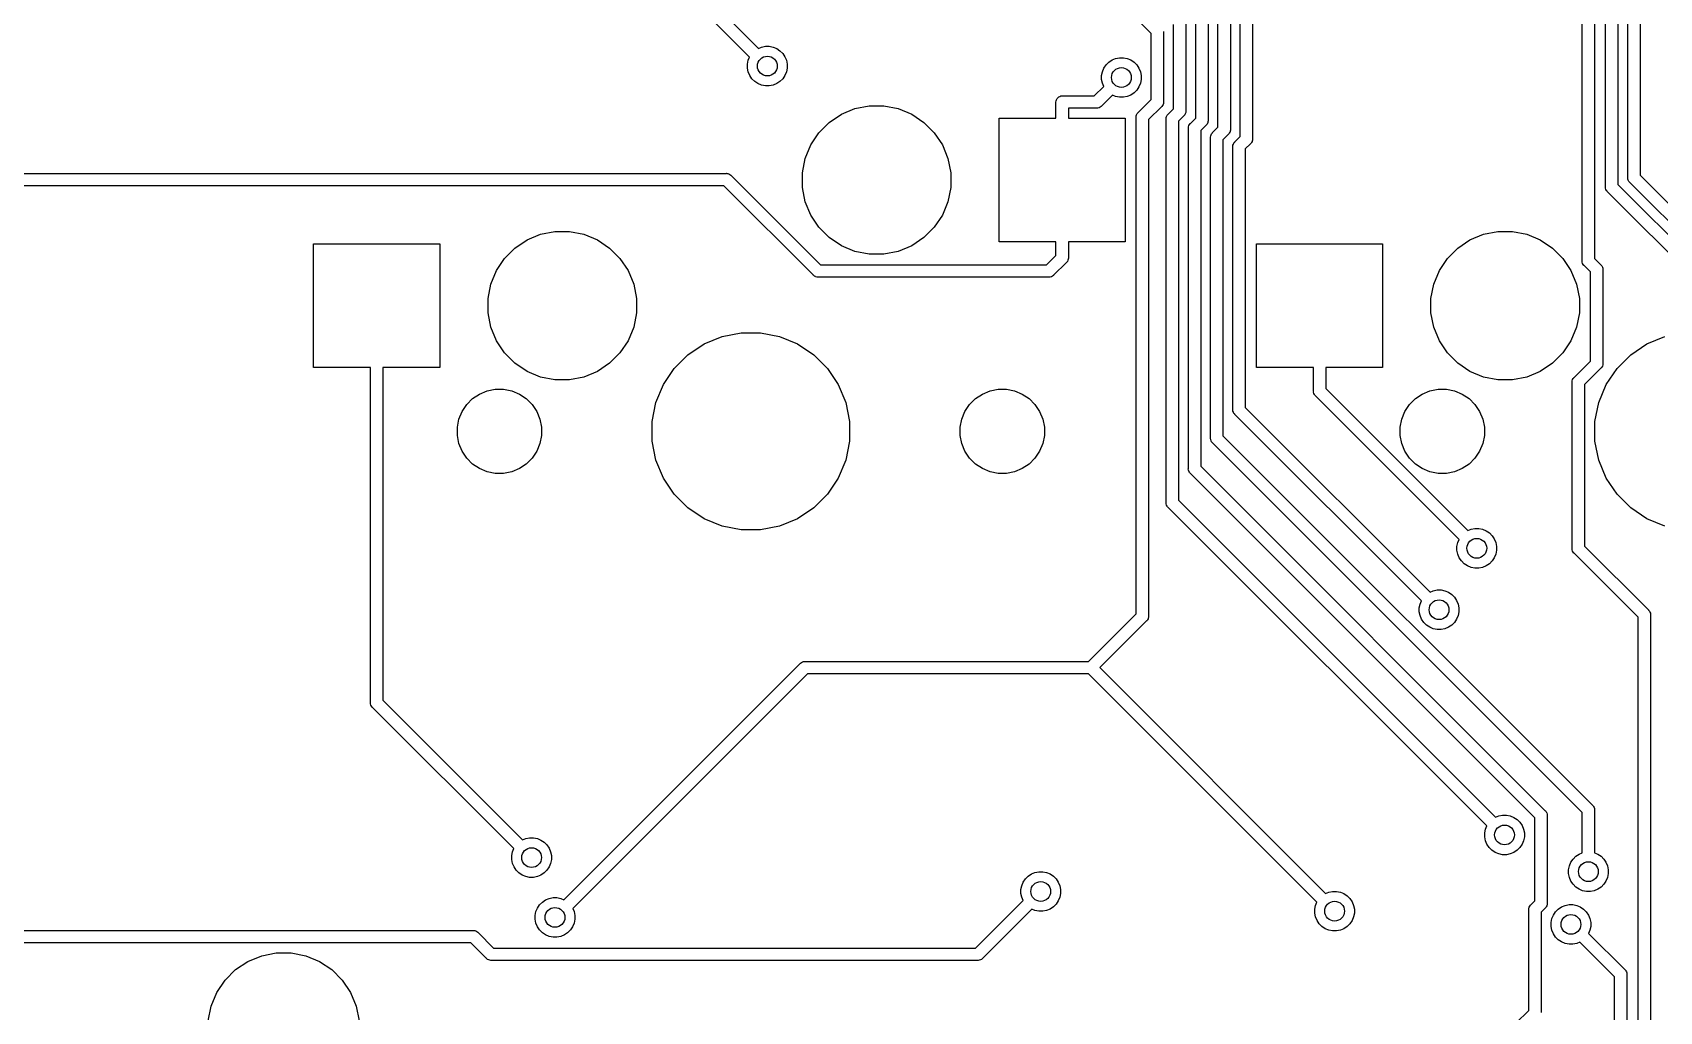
# Model space of a CAD drawing. Extents: x 1.2 to 14.9, y -4.9 to -0.3.
# Drawn here: x 2.334 to 3.628, y -3.447 to -2.668 of the extents above; entities that cross this region are included whole.
import ezdxf

# ---------------------------------------------------------------- set-up
doc = ezdxf.new("R2010")
doc.units = 0
doc.header["$MEASUREMENT"] = 0
doc.layers.add('BLACK', color=7, linetype='CONTINUOUS')

msp = doc.modelspace()

# ---------------------------------------------------------------- linework, layer by layer
at = {"layer": 'BLACK', "linetype": 'CONTINUOUS'}
for p, q in [((3.60259, -2.78306), (3.60259, -2.18305)), ((3.61243, -2.18126), (3.61243, -2.78126)), ((2.42728, -2.19655), (2.91097, -2.68024)), ((3.5663, -2.84923), (3.5663, -2.19692)), ((3.57615, -2.19512), (3.57615, -2.84743)), ((3.58486, -2.7904), (3.58486, -2.1904)), ((3.5947, -2.18861), (3.5947, -2.78861)), ((2.90401, -2.6872), (2.41905, -2.20224)), ((3.22339, -2.66852), (2.95176, -2.39689)), ((3.2943, -2.75039), (3.2943, -2.63913)), ((3.30414, -2.63734), (3.30414, -2.75219)), ((3.26869, -2.65203), (3.26869, -2.7375)), ((3.27657, -2.74305), (3.27657, -2.64648)), ((3.28641, -2.64468), (3.28641, -2.74485)), ((3.24111, -2.72836), (3.24111, -2.66117)), ((3.25096, -2.65937), (3.25096, -2.73015)), ((3.25884, -2.7357), (3.25884, -2.65383)), ((2.91351, -2.67919), (2.91656, -2.67858)), ((2.91656, -2.67858), (2.91966, -2.67858)), ((2.91966, -2.67858), (2.9227, -2.67919)), ((3.22339, -2.72101), (3.22339, -2.66852)), ((3.23323, -2.66672), (3.23323, -2.72281)), ((2.90236, -2.69278), (2.90296, -2.68974)), ((2.90296, -2.68974), (2.90401, -2.6872)), ((2.91097, -2.68024), (2.91351, -2.67919)), ((2.9227, -2.67919), (2.92557, -2.68037)), ((2.92557, -2.68037), (2.92815, -2.6821)), ((2.92815, -2.6821), (2.93034, -2.68429)), ((2.93034, -2.68429), (2.93206, -2.68687)), ((2.93206, -2.68687), (2.93325, -2.68974)), ((2.93325, -2.68974), (2.93385, -2.69278)), ((3.18752, -2.69336), (3.18971, -2.69117)), ((3.18971, -2.69117), (3.19229, -2.68944)), ((3.19229, -2.68944), (3.19516, -2.68825)), ((3.19516, -2.68825), (3.1982, -2.68765)), ((3.1982, -2.68765), (3.2013, -2.68765)), ((3.2013, -2.68765), (3.20435, -2.68825)), ((3.20435, -2.68825), (3.20721, -2.68944)), ((3.20721, -2.68944), (3.20979, -2.69117)), ((3.20979, -2.69117), (3.21198, -2.69336)), ((2.90236, -2.69588), (2.90236, -2.69278)), ((2.90296, -2.69892), (2.90236, -2.69588)), ((2.90415, -2.70179), (2.90296, -2.69892)), ((2.90587, -2.70437), (2.90415, -2.70179)), ((2.90807, -2.70656), (2.90587, -2.70437)), ((2.93034, -2.70437), (2.92815, -2.70656)), ((2.93206, -2.70179), (2.93034, -2.70437)), ((2.93325, -2.69892), (2.93206, -2.70179)), ((2.93385, -2.69588), (2.93325, -2.69892)), ((2.93385, -2.69278), (2.93385, -2.69588)), ((3.184, -2.70185), (3.18461, -2.6988)), ((3.184, -2.70495), (3.184, -2.70185)), ((3.18461, -2.6988), (3.1858, -2.69594)), ((3.1858, -2.69594), (3.18752, -2.69336)), ((3.21198, -2.69336), (3.21371, -2.69594)), ((3.21371, -2.69594), (3.21489, -2.6988)), ((3.21489, -2.6988), (3.2155, -2.70185)), ((3.2155, -2.70185), (3.2155, -2.70495)), ((2.91065, -2.70829), (2.90807, -2.70656)), ((2.91351, -2.70947), (2.91065, -2.70829)), ((2.91656, -2.71008), (2.91351, -2.70947)), ((2.91966, -2.71008), (2.91656, -2.71008)), ((2.9227, -2.70947), (2.91966, -2.71008)), ((2.92557, -2.70829), (2.9227, -2.70947)), ((2.92815, -2.70656), (2.92557, -2.70829)), ((3.17813, -2.71806), (3.18566, -2.71053)), ((3.19262, -2.71749), (3.18382, -2.72629)), ((3.18461, -2.70799), (3.184, -2.70495)), ((3.18566, -2.71053), (3.18461, -2.70799)), ((3.19516, -2.71854), (3.19262, -2.71749)), ((3.20721, -2.71735), (3.20435, -2.71854)), ((3.20979, -2.71563), (3.20721, -2.71735)), ((3.21198, -2.71344), (3.20979, -2.71563)), ((3.21371, -2.71086), (3.21198, -2.71344)), ((3.21489, -2.70799), (3.21371, -2.71086)), ((3.2155, -2.70495), (3.21489, -2.70799)), ((2.97703, -2.73267), (2.98777, -2.72821)), ((2.98777, -2.72821), (2.99918, -2.72594)), ((2.99918, -2.72594), (3.01082, -2.72594)), ((3.01082, -2.72594), (3.02223, -2.72821)), ((3.02223, -2.72821), (3.03297, -2.73267)), ((3.14769, -2.72298), (3.14779, -2.72202)), ((3.14772, -2.72322), (3.14769, -2.72298)), ((3.14772, -2.73579), (3.14772, -2.72322)), ((3.14779, -2.72202), (3.14807, -2.72109)), ((3.14807, -2.72109), (3.14853, -2.72023)), ((3.14853, -2.72023), (3.14914, -2.71948)), ((3.14914, -2.71948), (3.14989, -2.71887)), ((3.14989, -2.71887), (3.15075, -2.71841)), ((3.15075, -2.71841), (3.15167, -2.71813)), ((3.15167, -2.71813), (3.1524, -2.71806)), ((3.1524, -2.71806), (3.15264, -2.71804)), ((3.1524, -2.71806), (3.1524, -2.71806)), ((3.15264, -2.71804), (3.15288, -2.71806)), ((3.15288, -2.71806), (3.17813, -2.71806)), ((3.17993, -2.7279), (3.15756, -2.7279)), ((3.15756, -2.7279), (3.15756, -2.73579)), ((3.18017, -2.72793), (3.17993, -2.7279)), ((3.18041, -2.7279), (3.18017, -2.72793)), ((3.18113, -2.72783), (3.18041, -2.7279)), ((3.18041, -2.7279), (3.18041, -2.7279)), ((3.18206, -2.72755), (3.18113, -2.72783)), ((3.18292, -2.72709), (3.18206, -2.72755)), ((3.18367, -2.72648), (3.18292, -2.72709)), ((3.18382, -2.72629), (3.18367, -2.72648)), ((3.1982, -2.71915), (3.19516, -2.71854)), ((3.2013, -2.71915), (3.1982, -2.71915)), ((3.20435, -2.71854), (3.2013, -2.71915)), ((3.21313, -2.73127), (3.22339, -2.72101)), ((3.23162, -2.7267), (3.22136, -2.73696)), ((3.2318, -2.72654), (3.23162, -2.7267)), ((3.23196, -2.72636), (3.2318, -2.72654)), ((3.23242, -2.72579), (3.23196, -2.72636)), ((3.23196, -2.72636), (3.23196, -2.72636)), ((3.23245, -2.72573), (3.23242, -2.72579)), ((3.23288, -2.72494), (3.23245, -2.72573)), ((3.23316, -2.72401), (3.23288, -2.72494)), ((3.23323, -2.72329), (3.23316, -2.72401)), ((3.23323, -2.72281), (3.23325, -2.72305)), ((3.23325, -2.72305), (3.23323, -2.72329)), ((3.23323, -2.72329), (3.23323, -2.72329)), ((3.23689, -2.73258), (3.24111, -2.72836)), ((3.25096, -2.73064), (3.25089, -2.73136)), ((3.25096, -2.73015), (3.25098, -2.73039)), ((3.25098, -2.73039), (3.25096, -2.73063)), ((3.25096, -2.73063), (3.25096, -2.73064)), ((2.95913, -2.74735), (2.96735, -2.73913)), ((2.96735, -2.73913), (2.97703, -2.73267)), ((3.03297, -2.73267), (3.04265, -2.73913)), ((3.04265, -2.73913), (3.05087, -2.74735)), ((3.10244, -2.83421), (3.10244, -2.73579)), ((3.10244, -2.73579), (3.14772, -2.73579)), ((3.15756, -2.73579), (3.20283, -2.73579)), ((3.20283, -2.73579), (3.20283, -2.83421)), ((3.21149, -2.73492), (3.21152, -2.73468)), ((3.21152, -2.73516), (3.21149, -2.73492)), ((3.21152, -2.73468), (3.21159, -2.73395)), ((3.21152, -2.73468), (3.21152, -2.73468)), ((3.21152, -3.13017), (3.21152, -2.73516)), ((3.21159, -2.73395), (3.21187, -2.73302)), ((3.21187, -2.73302), (3.21233, -2.73217)), ((3.21233, -2.73217), (3.21294, -2.73142)), ((3.21294, -2.73142), (3.21313, -2.73127)), ((3.22136, -2.73696), (3.22136, -3.13196)), ((3.23525, -2.73623), (3.23528, -2.73599)), ((3.23528, -2.73647), (3.23525, -2.73623)), ((3.23528, -2.73599), (3.23535, -2.73527)), ((3.23528, -2.73599), (3.23528, -2.73599)), ((3.23528, -3.0416), (3.23528, -2.73647)), ((3.23535, -2.73527), (3.23563, -2.73434)), ((3.23563, -2.73434), (3.23609, -2.73348)), ((3.23609, -2.73348), (3.2367, -2.73274)), ((3.2367, -2.73274), (3.23689, -2.73258)), ((3.24934, -2.73404), (3.24512, -2.73827)), ((3.24512, -2.73827), (3.24512, -3.03981)), ((3.24953, -2.73389), (3.24934, -2.73404)), ((3.24986, -2.73348), (3.24953, -2.73389)), ((3.25015, -2.73314), (3.24986, -2.73348)), ((3.2506, -2.73229), (3.25015, -2.73314)), ((3.25061, -2.73227), (3.2506, -2.73229)), ((3.25089, -2.73136), (3.25061, -2.73227)), ((3.25298, -2.74358), (3.253, -2.74334)), ((3.253, -2.74382), (3.25298, -2.74358)), ((3.253, -2.74334), (3.25308, -2.74261)), ((3.253, -2.74334), (3.253, -2.74334)), ((3.25308, -2.74261), (3.25336, -2.74169)), ((3.25336, -2.74169), (3.25381, -2.74083)), ((3.25381, -2.74083), (3.25443, -2.74008)), ((3.25443, -2.74008), (3.25462, -2.73993)), ((3.25462, -2.73993), (3.25884, -2.7357)), ((3.26707, -2.74139), (3.26285, -2.74562)), ((3.26726, -2.74124), (3.26707, -2.74139)), ((3.26748, -2.74097), (3.26726, -2.74124)), ((3.26788, -2.74049), (3.26748, -2.74097)), ((3.26833, -2.73963), (3.26788, -2.74049)), ((3.26838, -2.73947), (3.26833, -2.73963)), ((3.26861, -2.7387), (3.26838, -2.73947)), ((3.26869, -2.73798), (3.26861, -2.7387)), ((3.26869, -2.7375), (3.26871, -2.73774)), ((3.26871, -2.73774), (3.26869, -2.73798)), ((3.26869, -2.73798), (3.26869, -2.73798)), ((3.27234, -2.74727), (3.27657, -2.74305)), ((2.95267, -2.75703), (2.95913, -2.74735)), ((3.05087, -2.74735), (3.05733, -2.75703)), ((3.253, -3.0146), (3.253, -2.74382)), ((3.26285, -2.74562), (3.26285, -3.0128)), ((3.27071, -2.75093), (3.2708, -2.74996)), ((3.27073, -2.75117), (3.27071, -2.75093)), ((3.27073, -2.99036), (3.27073, -2.75117)), ((3.2708, -2.74996), (3.27108, -2.74903)), ((3.27108, -2.74903), (3.27154, -2.74818)), ((3.27154, -2.74818), (3.272, -2.74762)), ((3.272, -2.74762), (3.27216, -2.74743)), ((3.272, -2.74762), (3.272, -2.74762)), ((3.27216, -2.74743), (3.27234, -2.74727)), ((3.2848, -2.74874), (3.28057, -2.75296)), ((3.28057, -2.75296), (3.28057, -2.98856)), ((3.28499, -2.74858), (3.2848, -2.74874)), ((3.2852, -2.74832), (3.28499, -2.74858)), ((3.2856, -2.74783), (3.2852, -2.74832)), ((3.28606, -2.74698), (3.2856, -2.74783)), ((3.28617, -2.74662), (3.28606, -2.74698)), ((3.28634, -2.74605), (3.28617, -2.74662)), ((3.28641, -2.74533), (3.28634, -2.74605)), ((3.28641, -2.74485), (3.28644, -2.74509)), ((3.28644, -2.74509), (3.28641, -2.74533)), ((3.28641, -2.74533), (3.28641, -2.74533)), ((3.28853, -2.75731), (3.28881, -2.75638)), ((3.28881, -2.75638), (3.28927, -2.75552)), ((3.28927, -2.75552), (3.28989, -2.75477)), ((3.28989, -2.75477), (3.29007, -2.75462)), ((3.29007, -2.75462), (3.2943, -2.75039)), ((3.30253, -2.75608), (3.2983, -2.76031)), ((3.30272, -2.75593), (3.30253, -2.75608)), ((3.30303, -2.75555), (3.30272, -2.75593)), ((3.30333, -2.75518), (3.30303, -2.75555)), ((3.30379, -2.75433), (3.30333, -2.75518)), ((3.30384, -2.75416), (3.30379, -2.75433)), ((3.30407, -2.7534), (3.30384, -2.75416)), ((3.30414, -2.75267), (3.30407, -2.7534)), ((3.30414, -2.75219), (3.30417, -2.75243)), ((3.30417, -2.75243), (3.30414, -2.75267)), ((3.30414, -2.75267), (3.30414, -2.75267)), ((2.94594, -2.77918), (2.94821, -2.76777)), ((2.94821, -2.76777), (2.95267, -2.75703)), ((3.05733, -2.75703), (3.06179, -2.76777)), ((3.06179, -2.76777), (3.06406, -2.77918)), ((3.28844, -2.75827), (3.28846, -2.75803)), ((3.28846, -2.75851), (3.28844, -2.75827)), ((3.28846, -2.75803), (3.28853, -2.75731)), ((3.28846, -2.75803), (3.28846, -2.75803)), ((3.28846, -2.9677), (3.28846, -2.75851)), ((3.2983, -2.76031), (3.2983, -2.9659)), ((2.1741, -2.77969), (2.88535, -2.77969)), ((2.88535, -2.77969), (2.88559, -2.77966)), ((2.88559, -2.77966), (2.88583, -2.77969)), ((2.88583, -2.77969), (2.88583, -2.77969)), ((2.88583, -2.77969), (2.88656, -2.77976)), ((2.88656, -2.77976), (2.88748, -2.78004)), ((2.88748, -2.78004), (2.88834, -2.78049)), ((2.88834, -2.78049), (2.88909, -2.78111)), ((2.88909, -2.78111), (2.88924, -2.7813)), ((2.88924, -2.7813), (2.96046, -2.85252)), ((2.94594, -2.79082), (2.94594, -2.77918)), ((3.06406, -2.77918), (3.06406, -2.79082)), ((3.61243, -2.78126), (3.7792, -2.94802)), ((2.88355, -2.78953), (2.1741, -2.78953)), ((2.95477, -2.86075), (2.88355, -2.78953)), ((2.94821, -2.80223), (2.94594, -2.79082)), ((3.06406, -2.79082), (3.06179, -2.80223)), ((3.58484, -2.79065), (3.58486, -2.7904)), ((3.58493, -2.79161), (3.58484, -2.79065)), ((3.58521, -2.79254), (3.58493, -2.79161)), ((3.58567, -2.79339), (3.58521, -2.79254)), ((3.58613, -2.79395), (3.58567, -2.79339)), ((3.58629, -2.79414), (3.58613, -2.79395)), ((3.58647, -2.7943), (3.58629, -2.79414)), ((3.74437, -2.95219), (3.58647, -2.7943)), ((3.5947, -2.78861), (3.7526, -2.9465)), ((3.60257, -2.7833), (3.60259, -2.78306)), ((3.60259, -2.78354), (3.60257, -2.7833)), ((3.60266, -2.78426), (3.60259, -2.78354)), ((3.60259, -2.78354), (3.60259, -2.78354)), ((3.60294, -2.78519), (3.60266, -2.78426)), ((3.6034, -2.78605), (3.60294, -2.78519)), ((3.60402, -2.7868), (3.6034, -2.78605)), ((3.6042, -2.78695), (3.60402, -2.7868)), ((3.77096, -2.95371), (3.6042, -2.78695)), ((2.95267, -2.81297), (2.94821, -2.80223)), ((3.06179, -2.80223), (3.05733, -2.81297)), ((2.95913, -2.82265), (2.95267, -2.81297)), ((3.05733, -2.81297), (3.05087, -2.82265)), ((2.71735, -2.83913), (2.72703, -2.83267)), ((2.72703, -2.83267), (2.73777, -2.82821)), ((2.73777, -2.82821), (2.74918, -2.82594)), ((2.74918, -2.82594), (2.76082, -2.82594)), ((2.76082, -2.82594), (2.77223, -2.82821)), ((2.77223, -2.82821), (2.78297, -2.83267)), ((2.78297, -2.83267), (2.79265, -2.83913)), ((2.96735, -2.83087), (2.95913, -2.82265)), ((2.97703, -2.83733), (2.96735, -2.83087)), ((3.04265, -2.83087), (3.03297, -2.83733)), ((3.05087, -2.82265), (3.04265, -2.83087)), ((3.14772, -2.83421), (3.10244, -2.83421)), ((3.14772, -2.84498), (3.14772, -2.83421)), ((3.20283, -2.83421), (3.15756, -2.83421)), ((3.15756, -2.83421), (3.15756, -2.84678)), ((3.46735, -2.83913), (3.47703, -2.83267)), ((3.47703, -2.83267), (3.48777, -2.82821)), ((3.48777, -2.82821), (3.49918, -2.82594)), ((3.49918, -2.82594), (3.51082, -2.82594)), ((3.51082, -2.82594), (3.52223, -2.82821)), ((3.52223, -2.82821), (3.53297, -2.83267)), ((3.53297, -2.83267), (3.54265, -2.83913)), ((2.55717, -2.93421), (2.55717, -2.83579)), ((2.55717, -2.83579), (2.65756, -2.83579)), ((2.65756, -2.83579), (2.65756, -2.93421)), ((2.70913, -2.84735), (2.71735, -2.83913)), ((2.79265, -2.83913), (2.80087, -2.84735)), ((2.98777, -2.84179), (2.97703, -2.83733)), ((2.99918, -2.84406), (2.98777, -2.84179)), ((3.01082, -2.84406), (2.99918, -2.84406)), ((3.02223, -2.84179), (3.01082, -2.84406)), ((3.03297, -2.83733), (3.02223, -2.84179)), ((3.14018, -2.85252), (3.14772, -2.84498)), ((3.15756, -2.84726), (3.15749, -2.84798)), ((3.15756, -2.84678), (3.15758, -2.84702)), ((3.15758, -2.84702), (3.15756, -2.84726)), ((3.15756, -2.84726), (3.15756, -2.84726)), ((3.30717, -2.93421), (3.30717, -2.83579)), ((3.30717, -2.83579), (3.40756, -2.83579)), ((3.40756, -2.83579), (3.40756, -2.93421)), ((3.45913, -2.84735), (3.46735, -2.83913)), ((3.54265, -2.83913), (3.55087, -2.84735)), ((2.69821, -2.86777), (2.70267, -2.85703)), ((2.70267, -2.85703), (2.70913, -2.84735)), ((2.80087, -2.84735), (2.80733, -2.85703)), ((2.80733, -2.85703), (2.81179, -2.86777)), ((2.96046, -2.85252), (3.14018, -2.85252)), ((3.15595, -2.85067), (3.14587, -2.86075)), ((3.15613, -2.85052), (3.15595, -2.85067)), ((3.15629, -2.85033), (3.15613, -2.85052)), ((3.15675, -2.84977), (3.15629, -2.85033)), ((3.15629, -2.85033), (3.15629, -2.85033)), ((3.15678, -2.84971), (3.15675, -2.84977)), ((3.15721, -2.84891), (3.15678, -2.84971)), ((3.15749, -2.84798), (3.15721, -2.84891)), ((3.44821, -2.86777), (3.45267, -2.85703)), ((3.45267, -2.85703), (3.45913, -2.84735)), ((3.55087, -2.84735), (3.55733, -2.85703)), ((3.55733, -2.85703), (3.56179, -2.86777)), ((3.56628, -2.84947), (3.5663, -2.84923)), ((3.5663, -2.84971), (3.56628, -2.84947)), ((3.56637, -2.85043), (3.5663, -2.84971)), ((3.5663, -2.84971), (3.5663, -2.84971)), ((3.56666, -2.85136), (3.56637, -2.85043)), ((3.56711, -2.85222), (3.56666, -2.85136)), ((3.56773, -2.85297), (3.56711, -2.85222)), ((3.56792, -2.85312), (3.56773, -2.85297)), ((3.57296, -2.85816), (3.56792, -2.85312)), ((3.57296, -2.92914), (3.57296, -2.85816)), ((3.57615, -2.84743), (3.58119, -2.85247)), ((3.58119, -2.85247), (3.58137, -2.85263)), ((3.58137, -2.85263), (3.58153, -2.85281)), ((3.58153, -2.85281), (3.58153, -2.85281)), ((3.58153, -2.85281), (3.58199, -2.85337)), ((3.58199, -2.85337), (3.58216, -2.85369)), ((3.58216, -2.85369), (3.58245, -2.85423)), ((3.58245, -2.85423), (3.58273, -2.85516)), ((3.58273, -2.85516), (3.5828, -2.85588)), ((3.5828, -2.85588), (3.5828, -2.85588)), ((3.5828, -2.85588), (3.58282, -2.85612)), ((3.58282, -2.85612), (3.5828, -2.85636)), ((3.5828, -2.85636), (3.5828, -2.93094)), ((2.69594, -2.87918), (2.69821, -2.86777)), ((2.81179, -2.86777), (2.81406, -2.87918)), ((2.95493, -2.86094), (2.95477, -2.86075)), ((2.95512, -2.86109), (2.95493, -2.86094)), ((2.95568, -2.86155), (2.95512, -2.86109)), ((2.95512, -2.86109), (2.95512, -2.86109)), ((2.9563, -2.86189), (2.95568, -2.86155)), ((2.95653, -2.86201), (2.9563, -2.86189)), ((2.95746, -2.86229), (2.95653, -2.86201)), ((2.95818, -2.86236), (2.95746, -2.86229)), ((2.95843, -2.86239), (2.95818, -2.86236)), ((2.95818, -2.86236), (2.95818, -2.86236)), ((2.95867, -2.86236), (2.95843, -2.86239)), ((3.14198, -2.86236), (2.95867, -2.86236)), ((3.14222, -2.86239), (3.14198, -2.86236)), ((3.14246, -2.86236), (3.14222, -2.86239)), ((3.14318, -2.86229), (3.14246, -2.86236)), ((3.14246, -2.86236), (3.14246, -2.86236)), ((3.14411, -2.86201), (3.14318, -2.86229)), ((3.14496, -2.86155), (3.14411, -2.86201)), ((3.14571, -2.86094), (3.14496, -2.86155)), ((3.14587, -2.86075), (3.14571, -2.86094)), ((3.44594, -2.87918), (3.44821, -2.86777)), ((3.56179, -2.86777), (3.56406, -2.87918)), ((2.69594, -2.89082), (2.69594, -2.87918)), ((2.81406, -2.87918), (2.81406, -2.89082)), ((3.44594, -2.89082), (3.44594, -2.87918)), ((3.56406, -2.87918), (3.56406, -2.89082)), ((2.69821, -2.90223), (2.69594, -2.89082)), ((2.81406, -2.89082), (2.81179, -2.90223)), ((3.44821, -2.90223), (3.44594, -2.89082)), ((3.56406, -2.89082), (3.56179, -2.90223)), ((2.70267, -2.91297), (2.69821, -2.90223)), ((2.81179, -2.90223), (2.80733, -2.91297)), ((2.86782, -2.91543), (2.8821, -2.90952)), ((2.8821, -2.90952), (2.89727, -2.9065)), ((2.89727, -2.9065), (2.91273, -2.9065)), ((2.91273, -2.9065), (2.9279, -2.90952)), ((2.9279, -2.90952), (2.94218, -2.91543)), ((3.45267, -2.91297), (3.44821, -2.90223)), ((3.56179, -2.90223), (3.55733, -2.91297)), ((3.61782, -2.91543), (3.6321, -2.90952)), ((2.70913, -2.92265), (2.70267, -2.91297)), ((2.71735, -2.93087), (2.70913, -2.92265)), ((2.80087, -2.92265), (2.79265, -2.93087)), ((2.80733, -2.91297), (2.80087, -2.92265)), ((2.84403, -2.93496), (2.85496, -2.92403)), ((2.85496, -2.92403), (2.86782, -2.91543)), ((2.94218, -2.91543), (2.95504, -2.92403)), ((2.95504, -2.92403), (2.96597, -2.93496)), ((3.45913, -2.92265), (3.45267, -2.91297)), ((3.46735, -2.93087), (3.45913, -2.92265)), ((3.55087, -2.92265), (3.54265, -2.93087)), ((3.55733, -2.91297), (3.55087, -2.92265)), ((3.59403, -2.93496), (3.60496, -2.92403)), ((3.60496, -2.92403), (3.61782, -2.91543)), ((2.60244, -2.93421), (2.55717, -2.93421)), ((2.60244, -3.20078), (2.60244, -2.93421)), ((2.65756, -2.93421), (2.61228, -2.93421)), ((2.61228, -2.93421), (2.61228, -3.19899)), ((2.72703, -2.93733), (2.71735, -2.93087)), ((2.73777, -2.94179), (2.72703, -2.93733)), ((2.78297, -2.93733), (2.77223, -2.94179)), ((2.79265, -2.93087), (2.78297, -2.93733)), ((2.83543, -2.94782), (2.84403, -2.93496)), ((2.96597, -2.93496), (2.97457, -2.94782)), ((3.35244, -2.93421), (3.30717, -2.93421)), ((3.35244, -2.95274), (3.35244, -2.93421)), ((3.40756, -2.93421), (3.36228, -2.93421)), ((3.36228, -2.93421), (3.36228, -2.95094)), ((3.47703, -2.93733), (3.46735, -2.93087)), ((3.48777, -2.94179), (3.47703, -2.93733)), ((3.53297, -2.93733), (3.52223, -2.94179)), ((3.54265, -2.93087), (3.53297, -2.93733)), ((3.55997, -2.94212), (3.57296, -2.92914)), ((3.58119, -2.93483), (3.5682, -2.94781)), ((3.58137, -2.93467), (3.58119, -2.93483)), ((3.58153, -2.93449), (3.58137, -2.93467)), ((3.58199, -2.93392), (3.58153, -2.93449)), ((3.58153, -2.93449), (3.58153, -2.93449)), ((3.58201, -2.93388), (3.58199, -2.93392)), ((3.58245, -2.93307), (3.58201, -2.93388)), ((3.58273, -2.93214), (3.58245, -2.93307)), ((3.5828, -2.93142), (3.58273, -2.93214)), ((3.5828, -2.93094), (3.58282, -2.93118)), ((3.58282, -2.93118), (3.5828, -2.93142)), ((3.5828, -2.93142), (3.5828, -2.93142)), ((3.58543, -2.94782), (3.59403, -2.93496)), ((2.74918, -2.94406), (2.73777, -2.94179)), ((2.76082, -2.94406), (2.74918, -2.94406)), ((2.77223, -2.94179), (2.76082, -2.94406)), ((2.82952, -2.9621), (2.83543, -2.94782)), ((2.97457, -2.94782), (2.98048, -2.9621)), ((3.49918, -2.94406), (3.48777, -2.94179)), ((3.51082, -2.94406), (3.49918, -2.94406)), ((3.52223, -2.94179), (3.51082, -2.94406)), ((3.55833, -2.94578), (3.55837, -2.94537)), ((3.55836, -2.94602), (3.55833, -2.94578)), ((3.55836, -3.07816), (3.55836, -2.94602)), ((3.55837, -2.94537), (3.55843, -2.94481)), ((3.55843, -2.94481), (3.55844, -2.94477)), ((3.55844, -2.94477), (3.55871, -2.94388)), ((3.55871, -2.94388), (3.55917, -2.94303)), ((3.55917, -2.94303), (3.55963, -2.94247)), ((3.55963, -2.94247), (3.55978, -2.94228)), ((3.55963, -2.94247), (3.55963, -2.94247)), ((3.55978, -2.94228), (3.55997, -2.94212)), ((3.5682, -2.94781), (3.5682, -3.07636)), ((3.57952, -2.9621), (3.58543, -2.94782)), ((2.67531, -2.96913), (2.67898, -2.96365)), ((2.67898, -2.96365), (2.68364, -2.95898)), ((2.68364, -2.95898), (2.68913, -2.95531)), ((2.68913, -2.95531), (2.69523, -2.95279)), ((2.69523, -2.95279), (2.7017, -2.9515)), ((2.7017, -2.9515), (2.7083, -2.9515)), ((2.7083, -2.9515), (2.71477, -2.95279)), ((2.71477, -2.95279), (2.72087, -2.95531)), ((2.72087, -2.95531), (2.72635, -2.95898)), ((2.72635, -2.95898), (2.73102, -2.96365)), ((2.73102, -2.96365), (2.73469, -2.96913)), ((2.8265, -2.97727), (2.82952, -2.9621)), ((2.98048, -2.9621), (2.9835, -2.97727)), ((3.07531, -2.96913), (3.07898, -2.96365)), ((3.07898, -2.96365), (3.08364, -2.95898)), ((3.08364, -2.95898), (3.08913, -2.95531)), ((3.08913, -2.95531), (3.09523, -2.95279)), ((3.09523, -2.95279), (3.1017, -2.9515)), ((3.1017, -2.9515), (3.1083, -2.9515)), ((3.1083, -2.9515), (3.11477, -2.95279)), ((3.11477, -2.95279), (3.12087, -2.95531)), ((3.12087, -2.95531), (3.12635, -2.95898)), ((3.12635, -2.95898), (3.13102, -2.96365)), ((3.13102, -2.96365), (3.13469, -2.96913)), ((3.35242, -2.95298), (3.35244, -2.95274)), ((3.35244, -2.95322), (3.35242, -2.95298)), ((3.35246, -2.95339), (3.35244, -2.95322)), ((3.35251, -2.95395), (3.35246, -2.95339)), ((3.35279, -2.95487), (3.35251, -2.95395)), ((3.35325, -2.95573), (3.35279, -2.95487)), ((3.35371, -2.95629), (3.35325, -2.95573)), ((3.35387, -2.95648), (3.35371, -2.95629)), ((3.35405, -2.95663), (3.35387, -2.95648)), ((3.46838, -3.07095), (3.35405, -2.95663)), ((3.36228, -2.95094), (3.47534, -3.064)), ((3.42531, -2.96913), (3.42898, -2.96365)), ((3.42898, -2.96365), (3.43364, -2.95898)), ((3.43364, -2.95898), (3.43913, -2.95531)), ((3.43913, -2.95531), (3.44523, -2.95279)), ((3.44523, -2.95279), (3.4517, -2.9515)), ((3.4517, -2.9515), (3.4583, -2.9515)), ((3.4583, -2.9515), (3.46477, -2.95279)), ((3.46477, -2.95279), (3.47087, -2.95531)), ((3.47087, -2.95531), (3.47635, -2.95898)), ((3.47635, -2.95898), (3.48102, -2.96365)), ((3.48102, -2.96365), (3.48469, -2.96913)), ((3.5765, -2.97727), (3.57952, -2.9621)), ((2.6715, -2.9817), (2.67279, -2.97523)), ((2.67279, -2.97523), (2.67531, -2.96913)), ((2.73469, -2.96913), (2.73721, -2.97523)), ((2.73721, -2.97523), (2.7385, -2.9817)), ((3.0715, -2.9817), (3.07279, -2.97523)), ((3.07279, -2.97523), (3.07531, -2.96913)), ((3.13469, -2.96913), (3.13721, -2.97523)), ((3.13721, -2.97523), (3.1385, -2.9817)), ((3.28844, -2.96794), (3.28846, -2.9677)), ((3.28853, -2.9689), (3.28844, -2.96794)), ((3.28881, -2.96983), (3.28853, -2.9689)), ((3.28927, -2.97068), (3.28881, -2.96983)), ((3.28936, -2.9708), (3.28927, -2.97068)), ((3.28989, -2.97143), (3.28936, -2.9708)), ((3.29007, -2.97159), (3.28989, -2.97143)), ((3.43836, -3.11987), (3.29007, -2.97159)), ((3.2983, -2.9659), (3.44532, -3.11291)), ((3.4215, -2.9817), (3.42279, -2.97523)), ((3.42279, -2.97523), (3.42531, -2.96913)), ((3.48469, -2.96913), (3.48721, -2.97523)), ((3.48721, -2.97523), (3.4885, -2.9817)), ((2.6715, -2.9883), (2.6715, -2.9817)), ((2.67279, -2.99477), (2.6715, -2.9883)), ((2.7385, -2.9883), (2.73721, -2.99477)), ((2.7385, -2.9817), (2.7385, -2.9883)), ((2.8265, -2.99273), (2.8265, -2.97727)), ((2.9835, -2.97727), (2.9835, -2.99273)), ((3.0715, -2.9883), (3.0715, -2.9817)), ((3.07279, -2.99477), (3.0715, -2.9883)), ((3.1385, -2.9883), (3.13721, -2.99477)), ((3.1385, -2.9817), (3.1385, -2.9883)), ((3.28057, -2.98856), (3.57458, -3.28257)), ((3.4215, -2.9883), (3.4215, -2.9817)), ((3.42279, -2.99477), (3.4215, -2.9883)), ((3.4885, -2.9883), (3.48721, -2.99477)), ((3.4885, -2.9817), (3.4885, -2.9883)), ((3.5765, -2.99273), (3.5765, -2.97727)), ((2.67531, -3.00087), (2.67279, -2.99477)), ((2.67898, -3.00636), (2.67531, -3.00087)), ((2.73469, -3.00087), (2.73102, -3.00636)), ((2.73721, -2.99477), (2.73469, -3.00087)), ((2.82952, -3.0079), (2.8265, -2.99273)), ((2.9835, -2.99273), (2.98048, -3.0079)), ((3.07531, -3.00087), (3.07279, -2.99477)), ((3.07898, -3.00636), (3.07531, -3.00087)), ((3.13469, -3.00087), (3.13102, -3.00636)), ((3.13721, -2.99477), (3.13469, -3.00087)), ((3.27071, -2.9906), (3.27073, -2.99036)), ((3.27073, -2.99084), (3.27071, -2.9906)), ((3.2708, -2.99157), (3.27073, -2.99084)), ((3.27073, -2.99084), (3.27073, -2.99084)), ((3.27108, -2.99249), (3.2708, -2.99157)), ((3.27154, -2.99335), (3.27108, -2.99249)), ((3.27216, -2.9941), (3.27154, -2.99335)), ((3.27234, -2.99425), (3.27216, -2.9941)), ((3.56635, -3.28825), (3.27234, -2.99425)), ((3.42531, -3.00087), (3.42279, -2.99477)), ((3.42898, -3.00636), (3.42531, -3.00087)), ((3.48469, -3.00087), (3.48102, -3.00636)), ((3.48721, -2.99477), (3.48469, -3.00087)), ((3.57952, -3.0079), (3.5765, -2.99273)), ((2.68364, -3.01102), (2.67898, -3.00636)), ((2.68913, -3.01469), (2.68364, -3.01102)), ((2.69523, -3.01721), (2.68913, -3.01469)), ((2.72087, -3.01469), (2.71477, -3.01721)), ((2.72635, -3.01102), (2.72087, -3.01469)), ((2.73102, -3.00636), (2.72635, -3.01102)), ((2.83543, -3.02218), (2.82952, -3.0079)), ((2.98048, -3.0079), (2.97457, -3.02218)), ((3.08364, -3.01102), (3.07898, -3.00636)), ((3.08913, -3.01469), (3.08364, -3.01102)), ((3.09523, -3.01721), (3.08913, -3.01469)), ((3.12087, -3.01469), (3.11477, -3.01721)), ((3.12635, -3.01102), (3.12087, -3.01469)), ((3.13102, -3.00636), (3.12635, -3.01102)), ((3.25298, -3.01484), (3.253, -3.0146)), ((3.25308, -3.0158), (3.25298, -3.01484)), ((3.26285, -3.0128), (3.53693, -3.28688)), ((3.43364, -3.01102), (3.42898, -3.00636)), ((3.43913, -3.01469), (3.43364, -3.01102)), ((3.44523, -3.01721), (3.43913, -3.01469)), ((3.47087, -3.01469), (3.46477, -3.01721)), ((3.47635, -3.01102), (3.47087, -3.01469)), ((3.48102, -3.00636), (3.47635, -3.01102)), ((3.58543, -3.02218), (3.57952, -3.0079)), ((2.7017, -3.0185), (2.69523, -3.01721)), ((2.7083, -3.0185), (2.7017, -3.0185)), ((2.71477, -3.01721), (2.7083, -3.0185)), ((2.84403, -3.03504), (2.83543, -3.02218)), ((2.97457, -3.02218), (2.96597, -3.03504)), ((3.1017, -3.0185), (3.09523, -3.01721)), ((3.1083, -3.0185), (3.1017, -3.0185)), ((3.11477, -3.01721), (3.1083, -3.0185)), ((3.25336, -3.01673), (3.25308, -3.0158)), ((3.25381, -3.01759), (3.25336, -3.01673)), ((3.25424, -3.01811), (3.25381, -3.01759)), ((3.25443, -3.01834), (3.25424, -3.01811)), ((3.25462, -3.01849), (3.25443, -3.01834)), ((3.5287, -3.29257), (3.25462, -3.01849)), ((3.4517, -3.0185), (3.44523, -3.01721)), ((3.4583, -3.0185), (3.4517, -3.0185)), ((3.46477, -3.01721), (3.4583, -3.0185)), ((3.59403, -3.03504), (3.58543, -3.02218)), ((2.85496, -3.04597), (2.84403, -3.03504)), ((2.96597, -3.03504), (2.95504, -3.04597)), ((3.24512, -3.03981), (3.49741, -3.2921)), ((3.60496, -3.04597), (3.59403, -3.03504)), ((2.86782, -3.05457), (2.85496, -3.04597)), ((2.95504, -3.04597), (2.94218, -3.05457)), ((3.23525, -3.04185), (3.23528, -3.0416)), ((3.23535, -3.04281), (3.23525, -3.04185)), ((3.23563, -3.04374), (3.23535, -3.04281)), ((3.23609, -3.04459), (3.23563, -3.04374)), ((3.23655, -3.04516), (3.23609, -3.04459)), ((3.2367, -3.04534), (3.23655, -3.04516)), ((3.23689, -3.0455), (3.2367, -3.04534)), ((3.49045, -3.29906), (3.23689, -3.0455)), ((3.61782, -3.05457), (3.60496, -3.04597)), ((2.8821, -3.06048), (2.86782, -3.05457)), ((2.89727, -3.0635), (2.8821, -3.06048)), ((2.91273, -3.0635), (2.89727, -3.0635)), ((2.9279, -3.06048), (2.91273, -3.0635)), ((2.94218, -3.05457), (2.9279, -3.06048)), ((3.47534, -3.064), (3.47787, -3.06294)), ((3.47787, -3.06294), (3.48092, -3.06234)), ((3.48092, -3.06234), (3.48402, -3.06234)), ((3.48402, -3.06234), (3.48706, -3.06294)), ((3.48706, -3.06294), (3.48993, -3.06413)), ((3.48993, -3.06413), (3.49251, -3.06585)), ((3.49251, -3.06585), (3.4947, -3.06805)), ((3.6321, -3.06048), (3.61782, -3.05457)), ((3.46672, -3.07654), (3.46733, -3.07349)), ((3.46672, -3.07964), (3.46672, -3.07654)), ((3.46733, -3.08268), (3.46672, -3.07964)), ((3.46733, -3.07349), (3.46838, -3.07095)), ((3.4947, -3.06805), (3.49642, -3.07063)), ((3.49642, -3.07063), (3.49761, -3.07349)), ((3.49761, -3.07349), (3.49822, -3.07654)), ((3.49822, -3.07964), (3.49761, -3.08268)), ((3.49822, -3.07654), (3.49822, -3.07964)), ((3.55833, -3.0784), (3.55836, -3.07816)), ((3.55836, -3.07864), (3.55833, -3.0784)), ((3.55843, -3.07936), (3.55836, -3.07864)), ((3.55836, -3.07864), (3.55836, -3.07864)), ((3.55871, -3.08029), (3.55843, -3.07936)), ((3.5682, -3.07636), (3.61898, -3.12714)), ((3.46851, -3.08555), (3.46733, -3.08268)), ((3.47024, -3.08813), (3.46851, -3.08555)), ((3.47243, -3.09032), (3.47024, -3.08813)), ((3.47501, -3.09204), (3.47243, -3.09032)), ((3.47787, -3.09323), (3.47501, -3.09204)), ((3.48993, -3.09204), (3.48706, -3.09323)), ((3.49251, -3.09032), (3.48993, -3.09204)), ((3.4947, -3.08813), (3.49251, -3.09032)), ((3.49642, -3.08555), (3.4947, -3.08813)), ((3.49761, -3.08268), (3.49642, -3.08555)), ((3.55917, -3.08114), (3.55871, -3.08029)), ((3.55978, -3.08189), (3.55917, -3.08114)), ((3.55997, -3.08205), (3.55978, -3.08189)), ((3.61075, -3.13283), (3.55997, -3.08205)), ((3.48092, -3.09383), (3.47787, -3.09323)), ((3.48402, -3.09383), (3.48092, -3.09383)), ((3.48706, -3.09323), (3.48402, -3.09383)), ((3.44532, -3.11291), (3.44786, -3.11186)), ((3.44786, -3.11186), (3.4509, -3.11126)), ((3.4509, -3.11126), (3.454, -3.11126)), ((3.454, -3.11126), (3.45704, -3.11186)), ((3.45704, -3.11186), (3.45991, -3.11305)), ((3.45991, -3.11305), (3.46249, -3.11477)), ((3.46249, -3.11477), (3.46468, -3.11697)), ((3.46468, -3.11697), (3.4664, -3.11954)), ((3.17354, -3.16814), (3.21152, -3.13017)), ((3.22136, -3.13196), (3.22138, -3.1322)), ((3.4367, -3.12545), (3.43731, -3.12241)), ((3.4367, -3.12855), (3.4367, -3.12545)), ((3.43731, -3.1316), (3.4367, -3.12855)), ((3.43731, -3.12241), (3.43836, -3.11987)), ((3.43849, -3.13446), (3.43731, -3.1316)), ((3.4664, -3.11954), (3.46759, -3.12241)), ((3.46759, -3.1316), (3.4664, -3.13446)), ((3.46759, -3.12241), (3.4682, -3.12545)), ((3.4682, -3.12855), (3.46759, -3.1316)), ((3.4682, -3.12545), (3.4682, -3.12855)), ((3.61898, -3.12714), (3.61917, -3.12729)), ((3.61917, -3.12729), (3.61932, -3.12748)), ((3.61932, -3.12748), (3.61932, -3.12748)), ((3.61932, -3.12748), (3.6197, -3.12795)), ((3.6197, -3.12795), (3.61978, -3.12804)), ((3.61978, -3.12804), (3.62024, -3.1289)), ((3.62024, -3.1289), (3.62052, -3.12983)), ((3.62052, -3.12983), (3.62059, -3.13055)), ((3.62059, -3.13055), (3.62059, -3.13055)), ((3.62059, -3.13055), (3.62062, -3.13079)), ((3.62062, -3.13079), (3.62059, -3.13103)), ((3.62059, -3.13103), (3.62059, -4.0095)), ((3.21975, -3.13586), (3.18254, -3.17306)), ((3.21993, -3.1357), (3.21975, -3.13586)), ((3.22013, -3.13546), (3.21993, -3.1357)), ((3.22055, -3.13495), (3.22013, -3.13546)), ((3.22101, -3.1341), (3.22055, -3.13495)), ((3.22113, -3.1337), (3.22101, -3.1341)), ((3.22129, -3.13317), (3.22113, -3.1337)), ((3.22136, -3.13245), (3.22129, -3.13317)), ((3.22138, -3.1322), (3.22136, -3.13245)), ((3.22136, -3.13245), (3.22136, -3.13245)), ((3.44022, -3.13704), (3.43849, -3.13446)), ((3.44241, -3.13924), (3.44022, -3.13704)), ((3.44499, -3.14096), (3.44241, -3.13924)), ((3.44786, -3.14215), (3.44499, -3.14096)), ((3.4509, -3.14275), (3.44786, -3.14215)), ((3.454, -3.14275), (3.4509, -3.14275)), ((3.45704, -3.14215), (3.454, -3.14275)), ((3.45991, -3.14096), (3.45704, -3.14215)), ((3.46249, -3.13924), (3.45991, -3.14096)), ((3.46468, -3.13704), (3.46249, -3.13924)), ((3.4664, -3.13446), (3.46468, -3.13704)), ((3.61075, -4.00771), (3.61075, -3.13283)), ((2.75629, -3.35771), (2.94425, -3.16975)), ((2.94425, -3.16975), (2.9444, -3.16957)), ((2.9444, -3.16957), (2.94515, -3.16895)), ((2.94515, -3.16895), (2.94601, -3.16849)), ((2.94601, -3.16849), (2.94693, -3.16821)), ((2.94693, -3.16821), (2.94766, -3.16814)), ((2.94766, -3.16814), (2.9479, -3.16812)), ((2.94766, -3.16814), (2.94766, -3.16814)), ((2.9479, -3.16812), (2.94814, -3.16814)), ((2.94814, -3.16814), (3.17354, -3.16814)), ((2.94994, -3.17798), (2.76325, -3.36467)), ((3.17354, -3.17798), (2.94994, -3.17798)), ((3.35527, -3.35971), (3.17354, -3.17798)), ((3.18254, -3.17306), (3.36223, -3.35275)), ((2.60242, -3.20102), (2.60244, -3.20078)), ((2.60244, -3.20126), (2.60242, -3.20102)), ((2.60244, -3.20127), (2.60244, -3.20126)), ((2.60251, -3.20199), (2.60244, -3.20127)), ((2.60279, -3.20292), (2.60251, -3.20199)), ((2.60325, -3.20377), (2.60279, -3.20292)), ((2.60387, -3.20452), (2.60325, -3.20377)), ((2.60405, -3.20467), (2.60387, -3.20452)), ((2.71648, -3.3171), (2.60405, -3.20467)), ((2.61228, -3.19899), (2.72344, -3.31014)), ((3.53693, -3.28688), (3.53711, -3.28703)), ((3.53711, -3.28703), (3.53727, -3.28722)), ((3.53727, -3.28722), (3.53773, -3.28778)), ((3.57458, -3.28257), (3.57476, -3.28272)), ((3.57476, -3.28272), (3.57492, -3.28291)), ((3.57492, -3.28291), (3.57538, -3.28347)), ((3.57538, -3.28347), (3.57581, -3.28428)), ((3.57581, -3.28428), (3.57584, -3.28432)), ((3.57584, -3.28432), (3.57612, -3.28525)), ((3.57612, -3.28525), (3.57619, -3.28598)), ((3.57619, -3.28598), (3.57619, -3.28598)), ((3.57619, -3.28598), (3.57621, -3.28622)), ((3.57621, -3.28622), (3.57619, -3.28646)), ((3.57619, -3.28646), (3.57619, -3.3204)), ((3.4894, -3.3016), (3.49045, -3.29906)), ((3.49741, -3.2921), (3.49995, -3.29105)), ((3.49995, -3.29105), (3.50299, -3.29044)), ((3.50299, -3.29044), (3.50609, -3.29044)), ((3.50609, -3.29044), (3.50913, -3.29105)), ((3.50913, -3.29105), (3.512, -3.29223)), ((3.512, -3.29223), (3.51458, -3.29396)), ((3.51458, -3.29396), (3.51677, -3.29615)), ((3.51677, -3.29615), (3.5185, -3.29873)), ((3.5185, -3.29873), (3.51968, -3.3016)), ((3.5287, -3.35872), (3.5287, -3.29257)), ((3.53773, -3.28778), (3.53796, -3.28821)), ((3.53796, -3.28821), (3.53819, -3.28864)), ((3.53819, -3.28864), (3.53847, -3.28957)), ((3.53847, -3.28957), (3.53854, -3.29029)), ((3.53854, -3.29029), (3.53854, -3.29029)), ((3.53854, -3.29029), (3.53856, -3.29053)), ((3.53856, -3.29053), (3.53854, -3.29077)), ((3.53854, -3.29077), (3.53854, -3.36051)), ((3.56635, -3.3204), (3.56635, -3.28825)), ((2.72344, -3.31014), (2.72597, -3.30909)), ((2.72597, -3.30909), (2.72902, -3.30848)), ((2.72902, -3.30848), (2.73212, -3.30848)), ((2.73212, -3.30848), (2.73516, -3.30909)), ((2.73516, -3.30909), (2.73803, -3.31027)), ((2.73803, -3.31027), (2.74061, -3.312)), ((2.74061, -3.312), (2.7428, -3.31419)), ((3.48879, -3.30464), (3.4894, -3.3016)), ((3.48879, -3.30774), (3.48879, -3.30464)), ((3.4894, -3.31078), (3.48879, -3.30774)), ((3.49058, -3.31365), (3.4894, -3.31078)), ((3.51968, -3.31078), (3.5185, -3.31365)), ((3.51968, -3.3016), (3.52029, -3.30464)), ((3.52029, -3.30774), (3.51968, -3.31078)), ((3.52029, -3.30464), (3.52029, -3.30774)), ((2.71482, -3.32268), (2.71542, -3.31963)), ((2.71482, -3.32578), (2.71482, -3.32268)), ((2.71542, -3.32882), (2.71482, -3.32578)), ((2.71542, -3.31963), (2.71648, -3.3171)), ((2.7428, -3.31419), (2.74452, -3.31677)), ((2.74452, -3.31677), (2.74571, -3.31963)), ((2.74571, -3.31963), (2.74631, -3.32268)), ((2.74631, -3.32578), (2.74571, -3.32882)), ((2.74631, -3.32268), (2.74631, -3.32578)), ((3.49231, -3.31623), (3.49058, -3.31365)), ((3.4945, -3.31842), (3.49231, -3.31623)), ((3.49708, -3.32014), (3.4945, -3.31842)), ((3.49995, -3.32133), (3.49708, -3.32014)), ((3.50299, -3.32194), (3.49995, -3.32133)), ((3.50609, -3.32194), (3.50299, -3.32194)), ((3.50913, -3.32133), (3.50609, -3.32194)), ((3.512, -3.32014), (3.50913, -3.32133)), ((3.51458, -3.31842), (3.512, -3.32014)), ((3.51677, -3.31623), (3.51458, -3.31842)), ((3.5185, -3.31365), (3.51677, -3.31623)), ((3.55731, -3.32795), (3.55904, -3.32537)), ((3.55904, -3.32537), (3.56123, -3.32318)), ((3.56123, -3.32318), (3.56381, -3.32145)), ((3.56381, -3.32145), (3.56635, -3.3204)), ((3.57619, -3.3204), (3.57873, -3.32145)), ((3.57873, -3.32145), (3.58131, -3.32318)), ((3.58131, -3.32318), (3.5835, -3.32537)), ((3.5835, -3.32537), (3.58522, -3.32795)), ((2.71661, -3.33169), (2.71542, -3.32882)), ((2.71833, -3.33427), (2.71661, -3.33169)), ((2.72053, -3.33646), (2.71833, -3.33427)), ((2.72311, -3.33818), (2.72053, -3.33646)), ((2.72597, -3.33937), (2.72311, -3.33818)), ((2.73803, -3.33818), (2.73516, -3.33937)), ((2.74061, -3.33646), (2.73803, -3.33818)), ((2.7428, -3.33427), (2.74061, -3.33646)), ((2.74452, -3.33169), (2.7428, -3.33427)), ((2.74571, -3.32882), (2.74452, -3.33169)), ((3.12335, -3.34115), (3.12555, -3.33896)), ((3.12555, -3.33896), (3.12813, -3.33724)), ((3.12813, -3.33724), (3.13099, -3.33605)), ((3.13099, -3.33605), (3.13404, -3.33544)), ((3.13404, -3.33544), (3.13714, -3.33544)), ((3.13714, -3.33544), (3.14018, -3.33605)), ((3.14018, -3.33605), (3.14305, -3.33724)), ((3.14305, -3.33724), (3.14563, -3.33896)), ((3.14563, -3.33896), (3.14782, -3.34115)), ((3.55552, -3.33386), (3.55612, -3.33082)), ((3.55552, -3.33696), (3.55552, -3.33386)), ((3.55612, -3.34), (3.55552, -3.33696)), ((3.55612, -3.33082), (3.55731, -3.32795)), ((3.58522, -3.32795), (3.58641, -3.33082)), ((3.58641, -3.33082), (3.58702, -3.33386)), ((3.58702, -3.33696), (3.58641, -3.34)), ((3.58702, -3.33386), (3.58702, -3.33696)), ((2.72902, -3.33998), (2.72597, -3.33937)), ((2.73212, -3.33998), (2.72902, -3.33998)), ((2.73516, -3.33937), (2.73212, -3.33998)), ((3.11984, -3.34964), (3.12044, -3.3466)), ((3.11984, -3.35274), (3.11984, -3.34964)), ((3.12044, -3.3466), (3.12163, -3.34373)), ((3.12163, -3.34373), (3.12335, -3.34115)), ((3.14782, -3.34115), (3.14954, -3.34373)), ((3.14954, -3.34373), (3.15073, -3.3466)), ((3.15073, -3.3466), (3.15133, -3.34964)), ((3.15133, -3.34964), (3.15133, -3.35274)), ((3.36223, -3.35275), (3.36476, -3.3517)), ((3.36476, -3.3517), (3.36781, -3.35109)), ((3.36781, -3.35109), (3.37091, -3.35109)), ((3.37091, -3.35109), (3.37395, -3.3517)), ((3.37395, -3.3517), (3.37682, -3.35289)), ((3.55731, -3.34287), (3.55612, -3.34)), ((3.55904, -3.34545), (3.55731, -3.34287)), ((3.56123, -3.34764), (3.55904, -3.34545)), ((3.56381, -3.34937), (3.56123, -3.34764)), ((3.56667, -3.35055), (3.56381, -3.34937)), ((3.56972, -3.35116), (3.56667, -3.35055)), ((3.57282, -3.35116), (3.56972, -3.35116)), ((3.57586, -3.35055), (3.57282, -3.35116)), ((3.57873, -3.34937), (3.57586, -3.35055)), ((3.58131, -3.34764), (3.57873, -3.34937)), ((3.5835, -3.34545), (3.58131, -3.34764)), ((3.58522, -3.34287), (3.5835, -3.34545)), ((3.58641, -3.34), (3.58522, -3.34287)), ((2.73402, -3.36721), (2.73521, -3.36434)), ((2.73521, -3.36434), (2.73693, -3.36176)), ((2.73693, -3.36176), (2.73912, -3.35957)), ((2.73912, -3.35957), (2.7417, -3.35784)), ((2.7417, -3.35784), (2.74457, -3.35666)), ((2.74457, -3.35666), (2.74761, -3.35605)), ((2.74761, -3.35605), (2.75071, -3.35605)), ((2.75071, -3.35605), (2.75375, -3.35666)), ((2.75375, -3.35666), (2.75629, -3.35771)), ((2.76325, -3.36467), (2.7643, -3.36721)), ((3.08362, -3.3962), (3.1215, -3.35832)), ((3.12044, -3.35579), (3.11984, -3.35274)), ((3.1215, -3.35832), (3.12044, -3.35579)), ((3.14563, -3.36343), (3.14305, -3.36515)), ((3.14782, -3.36123), (3.14563, -3.36343)), ((3.14954, -3.35865), (3.14782, -3.36123)), ((3.15073, -3.35579), (3.14954, -3.35865)), ((3.15133, -3.35274), (3.15073, -3.35579)), ((3.35361, -3.36529), (3.35422, -3.36225)), ((3.35422, -3.36225), (3.35527, -3.35971)), ((3.37682, -3.35289), (3.3794, -3.35461)), ((3.3794, -3.35461), (3.38159, -3.3568)), ((3.38159, -3.3568), (3.38331, -3.35938)), ((3.38331, -3.35938), (3.3845, -3.36225)), ((3.3845, -3.36225), (3.38511, -3.36529)), ((3.52389, -3.36532), (3.52396, -3.3646)), ((3.52396, -3.3646), (3.52424, -3.36367)), ((3.52424, -3.36367), (3.5247, -3.36282)), ((3.5247, -3.36282), (3.52531, -3.36207)), ((3.52531, -3.36207), (3.5255, -3.36191)), ((3.5255, -3.36191), (3.5287, -3.35872)), ((3.53693, -3.36441), (3.53373, -3.3676)), ((3.53711, -3.36425), (3.53693, -3.36441)), ((3.53727, -3.36407), (3.53711, -3.36425)), ((3.53773, -3.3635), (3.53727, -3.36407)), ((3.53727, -3.36407), (3.53727, -3.36407)), ((3.53776, -3.36345), (3.53773, -3.3635)), ((3.53819, -3.36265), (3.53776, -3.36345)), ((3.53847, -3.36172), (3.53819, -3.36265)), ((3.53854, -3.361), (3.53847, -3.36172)), ((3.53854, -3.36051), (3.53856, -3.36076)), ((3.53856, -3.36076), (3.53854, -3.361)), ((3.53854, -3.361), (3.53854, -3.361)), ((3.54733, -3.36516), (3.54991, -3.36343)), ((3.54991, -3.36343), (3.55277, -3.36225)), ((3.55277, -3.36225), (3.55582, -3.36164)), ((3.55582, -3.36164), (3.55892, -3.36164)), ((3.55892, -3.36164), (3.56196, -3.36225)), ((3.56196, -3.36225), (3.56483, -3.36343)), ((3.56483, -3.36343), (3.5674, -3.36516)), ((2.73341, -3.37025), (2.73402, -3.36721)), ((2.73341, -3.37335), (2.73341, -3.37025)), ((2.73402, -3.37639), (2.73341, -3.37335)), ((2.73521, -3.37926), (2.73402, -3.37639)), ((2.7643, -3.37639), (2.76312, -3.37926)), ((2.7643, -3.36721), (2.76491, -3.37025)), ((2.76491, -3.37335), (2.7643, -3.37639)), ((2.76491, -3.37025), (2.76491, -3.37335)), ((3.12845, -3.36528), (3.08931, -3.40443)), ((3.13099, -3.36634), (3.12845, -3.36528)), ((3.13404, -3.36694), (3.13099, -3.36634)), ((3.13714, -3.36694), (3.13404, -3.36694)), ((3.14018, -3.36634), (3.13714, -3.36694)), ((3.14305, -3.36515), (3.14018, -3.36634)), ((3.35361, -3.36839), (3.35361, -3.36529)), ((3.35422, -3.37144), (3.35361, -3.36839)), ((3.3554, -3.3743), (3.35422, -3.37144)), ((3.35713, -3.37688), (3.3554, -3.3743)), ((3.35932, -3.37907), (3.35713, -3.37688)), ((3.38159, -3.37688), (3.3794, -3.37907)), ((3.38331, -3.3743), (3.38159, -3.37688)), ((3.3845, -3.37144), (3.38331, -3.3743)), ((3.38511, -3.36839), (3.3845, -3.37144)), ((3.38511, -3.36529), (3.38511, -3.36839)), ((3.52387, -3.36556), (3.52389, -3.36532)), ((3.52389, -3.3658), (3.52387, -3.36556)), ((3.52389, -3.36532), (3.52389, -3.36532)), ((3.52389, -3.44578), (3.52389, -3.3658)), ((3.53373, -3.3676), (3.53373, -3.44757)), ((3.54162, -3.37584), (3.54222, -3.3728)), ((3.54162, -3.37894), (3.54162, -3.37584)), ((3.54222, -3.3728), (3.54341, -3.36993)), ((3.54341, -3.36993), (3.54513, -3.36735)), ((3.54513, -3.36735), (3.54733, -3.36516)), ((3.5674, -3.36516), (3.5696, -3.36735)), ((3.5696, -3.36735), (3.57132, -3.36993)), ((3.57132, -3.36993), (3.57251, -3.3728)), ((3.57251, -3.3728), (3.57311, -3.37584)), ((3.57311, -3.37584), (3.57311, -3.37894)), ((1.95182, -3.38221), (2.68412, -3.38221)), ((2.68412, -3.38221), (2.68436, -3.38219)), ((2.68436, -3.38219), (2.6846, -3.38221)), ((2.6846, -3.38221), (2.6846, -3.38221)), ((2.6846, -3.38221), (2.68532, -3.38228)), ((2.68532, -3.38228), (2.68625, -3.38257)), ((2.68625, -3.38257), (2.68711, -3.38302)), ((2.68711, -3.38302), (2.68785, -3.38364)), ((2.68785, -3.38364), (2.68801, -3.38382)), ((2.68801, -3.38382), (2.70038, -3.3962)), ((2.73693, -3.38184), (2.73521, -3.37926)), ((2.73912, -3.38403), (2.73693, -3.38184)), ((2.7417, -3.38575), (2.73912, -3.38403)), ((2.74457, -3.38694), (2.7417, -3.38575)), ((2.74761, -3.38755), (2.74457, -3.38694)), ((2.75071, -3.38755), (2.74761, -3.38755)), ((2.75375, -3.38694), (2.75071, -3.38755)), ((2.75662, -3.38575), (2.75375, -3.38694)), ((2.7592, -3.38403), (2.75662, -3.38575)), ((2.76139, -3.38184), (2.7592, -3.38403)), ((2.76312, -3.37926), (2.76139, -3.38184)), ((3.3619, -3.3808), (3.35932, -3.37907)), ((3.36476, -3.38199), (3.3619, -3.3808)), ((3.36781, -3.38259), (3.36476, -3.38199)), ((3.37091, -3.38259), (3.36781, -3.38259)), ((3.37395, -3.38199), (3.37091, -3.38259)), ((3.37682, -3.3808), (3.37395, -3.38199)), ((3.3794, -3.37907), (3.37682, -3.3808)), ((3.54222, -3.38198), (3.54162, -3.37894)), ((3.54341, -3.38485), (3.54222, -3.38198)), ((3.54513, -3.38743), (3.54341, -3.38485)), ((3.54733, -3.38962), (3.54513, -3.38743)), ((3.54991, -3.39135), (3.54733, -3.38962)), ((3.57251, -3.38198), (3.57146, -3.38452)), ((3.57146, -3.38452), (3.60031, -3.41338)), ((3.57311, -3.37894), (3.57251, -3.38198)), ((2.68232, -3.39206), (1.95362, -3.39206)), ((2.50495, -3.40683), (2.51587, -3.40231)), ((2.51587, -3.40231), (2.52746, -3.4)), ((2.52746, -3.4), (2.53928, -3.4)), ((2.53928, -3.4), (2.55088, -3.40231)), ((2.55088, -3.40231), (2.56179, -3.40683)), ((2.69469, -3.40443), (2.68232, -3.39206)), ((2.70038, -3.3962), (3.08362, -3.3962)), ((3.55277, -3.39253), (3.54991, -3.39135)), ((3.55582, -3.39314), (3.55277, -3.39253)), ((3.55892, -3.39314), (3.55582, -3.39314)), ((3.56196, -3.39253), (3.55892, -3.39314)), ((3.5645, -3.39148), (3.56196, -3.39253)), ((3.59208, -3.41907), (3.5645, -3.39148)), ((2.48677, -3.42175), (2.49513, -3.41339)), ((2.49513, -3.41339), (2.50495, -3.40683)), ((2.56179, -3.40683), (2.57162, -3.41339)), ((2.57162, -3.41339), (2.57998, -3.42175)), ((2.69485, -3.40461), (2.69469, -3.40443)), ((2.69503, -3.40477), (2.69485, -3.40461)), ((2.6956, -3.40523), (2.69503, -3.40477)), ((2.69645, -3.40569), (2.6956, -3.40523)), ((2.69738, -3.40597), (2.69645, -3.40569)), ((2.6981, -3.40604), (2.69738, -3.40597)), ((2.69834, -3.40606), (2.6981, -3.40604)), ((2.6981, -3.40604), (2.6981, -3.40604)), ((2.69858, -3.40604), (2.69834, -3.40606)), ((3.08542, -3.40604), (2.69858, -3.40604)), ((3.08566, -3.40606), (3.08542, -3.40604)), ((3.0859, -3.40604), (3.08566, -3.40606)), ((3.08663, -3.40597), (3.0859, -3.40604)), ((3.0859, -3.40604), (3.0859, -3.40604)), ((3.08755, -3.40569), (3.08663, -3.40597)), ((3.08841, -3.40523), (3.08755, -3.40569)), ((3.08916, -3.40461), (3.08841, -3.40523)), ((3.08931, -3.40443), (3.08916, -3.40461)), ((3.60031, -3.41338), (3.6005, -3.41353)), ((3.6005, -3.41353), (3.60065, -3.41372)), ((3.60065, -3.41372), (3.60065, -3.41372)), ((3.60065, -3.41372), (3.60104, -3.41418)), ((3.60104, -3.41418), (3.60112, -3.41428)), ((3.60112, -3.41428), (3.60157, -3.41514)), ((3.60157, -3.41514), (3.60185, -3.41606)), ((3.60185, -3.41606), (3.60193, -3.41679)), ((2.4802, -3.43158), (2.48677, -3.42175)), ((2.57998, -3.42175), (2.58655, -3.43158)), ((3.59208, -3.76845), (3.59208, -3.41907)), ((3.60193, -3.41679), (3.60193, -3.41679)), ((3.60193, -3.41679), (3.60195, -3.41703)), ((3.60195, -3.41703), (3.60193, -3.41727)), ((3.60193, -3.41727), (3.60193, -3.77025)), ((2.47337, -3.45409), (2.47568, -3.4425)), ((2.47568, -3.4425), (2.4802, -3.43158)), ((2.58655, -3.43158), (2.59107, -3.4425)), ((2.59107, -3.4425), (2.59337, -3.45409)), ((3.5136, -3.45606), (3.52389, -3.44578))]:
    msp.add_line(p, q, dxfattribs=at)
at = {"layer": 'BLACK'}
for centre in [(2.91811, -2.69433), (3.19975, -2.7034), (3.48247, -3.07809), (3.45245, -3.127), (3.50454, -3.30619), (2.73057, -3.32423), (3.57127, -3.33541), (3.13559, -3.35119), (2.74916, -3.3718), (3.36936, -3.36684), (3.55737, -3.37739)]:
    msp.add_circle(centre, 0.007874, dxfattribs=at)

doc.saveas('drawing.dxf')
